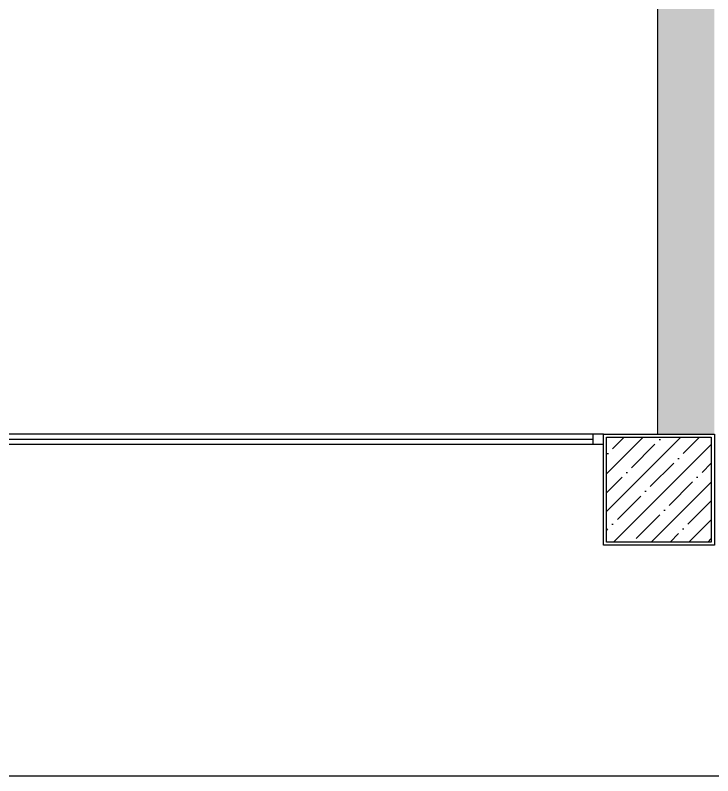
# Model space of a CAD drawing. Header units: millimetres. Extents: x 10088 to 21623, y -4423 to -852.
# Drawn here: x 11234.9 to 11568, y -4423.5 to -4060.7 of the extents above; entities that cross this region are included whole.
import ezdxf

# ---------------------------------------------------------------- set-up
doc = ezdxf.new("R2010")
doc.units = ezdxf.units.MM

msp = doc.modelspace()

# ---------------------------------------------------------------- hatches: boundary and pattern name
h = msp.add_hatch()
h.set_pattern_fill('ANSI33', color=256, scale=3)
h.set_pattern_definition([(45, (10285.36, -6373.43), (-13.47038, 13.47038), []), (45, (10298.831, -6373.43), (-13.47038, 13.47038), [9.525, -4.7625])])
h.paths.add_polyline_path([(11568.71, -3567.19), (11561.71, -3567.19), (11561.71, -3415.19), (11301.71, -3415.19), (11301.71, -2915.19), (12362.71, -2915.19), (12362.71, -3314.19), (12375.71, -3314.19), (12375.71, -3568.19), (12367.71, -3568.19), (12367.71, -3986.19), (12380.71, -3986.19), (12380.71, -4274.19), (12400.71, -4274.19), (12400.71, -2895.19), (11281.71, -2895.19), (11281.71, -3435.19), (11541.71, -3435.19), (11542.2, -4260.49), (11568.71, -4260.49)])
h = msp.add_hatch()
h.set_pattern_fill('ANSI35', color=1, scale=2)
h.set_pattern_definition([(45, (10285.361, -6373.43), (-8.980256, 8.980256), []), (45, (10294.341, -6373.43), (-8.980256, 8.980256), [15.875, -3.175, 0, -3.175])])
h.paths.add_polyline_path([(11567.21, -4261.99), (11517.21, -4261.99), (11517.21, -4311.99), (11567.21, -4311.99)])

# ---------------------------------------------------------------- linework, layer by layer
for p, q in [((11541.71, -4260.49), (11541.71, -3435.19)), ((11515.71, -4260.49), (11535.71, -4260.49))]:
    msp.add_line(p, q)
at = {"color": 4}
for p, q in [((11515.71, -4260.49), (11045.71, -4260.49)), ((11510.71, -4260.49), (11510.71, -4265.49)), ((11515.71, -4265.49), (11045.71, -4265.49)), ((11510.71, -4262.99), (11050.71, -4262.99))]:
    msp.add_line(p, q, dxfattribs=at)
msp.add_lwpolyline([(12777.75, -2788.82), (10702.8, -2788.82), (10702.8, -4423.46), (12777.75, -4423.46)], close=True)
at = {"color": 1}
for points in [[(11515.71, -4260.49), (11568.71, -4260.49), (11568.71, -4313.49), (11515.71, -4313.49)], [(11517.21, -4261.99), (11567.21, -4261.99), (11567.21, -4311.99), (11517.21, -4311.99)]]:
    msp.add_lwpolyline(points, close=True, dxfattribs=at)

doc.saveas('drawing.dxf')
